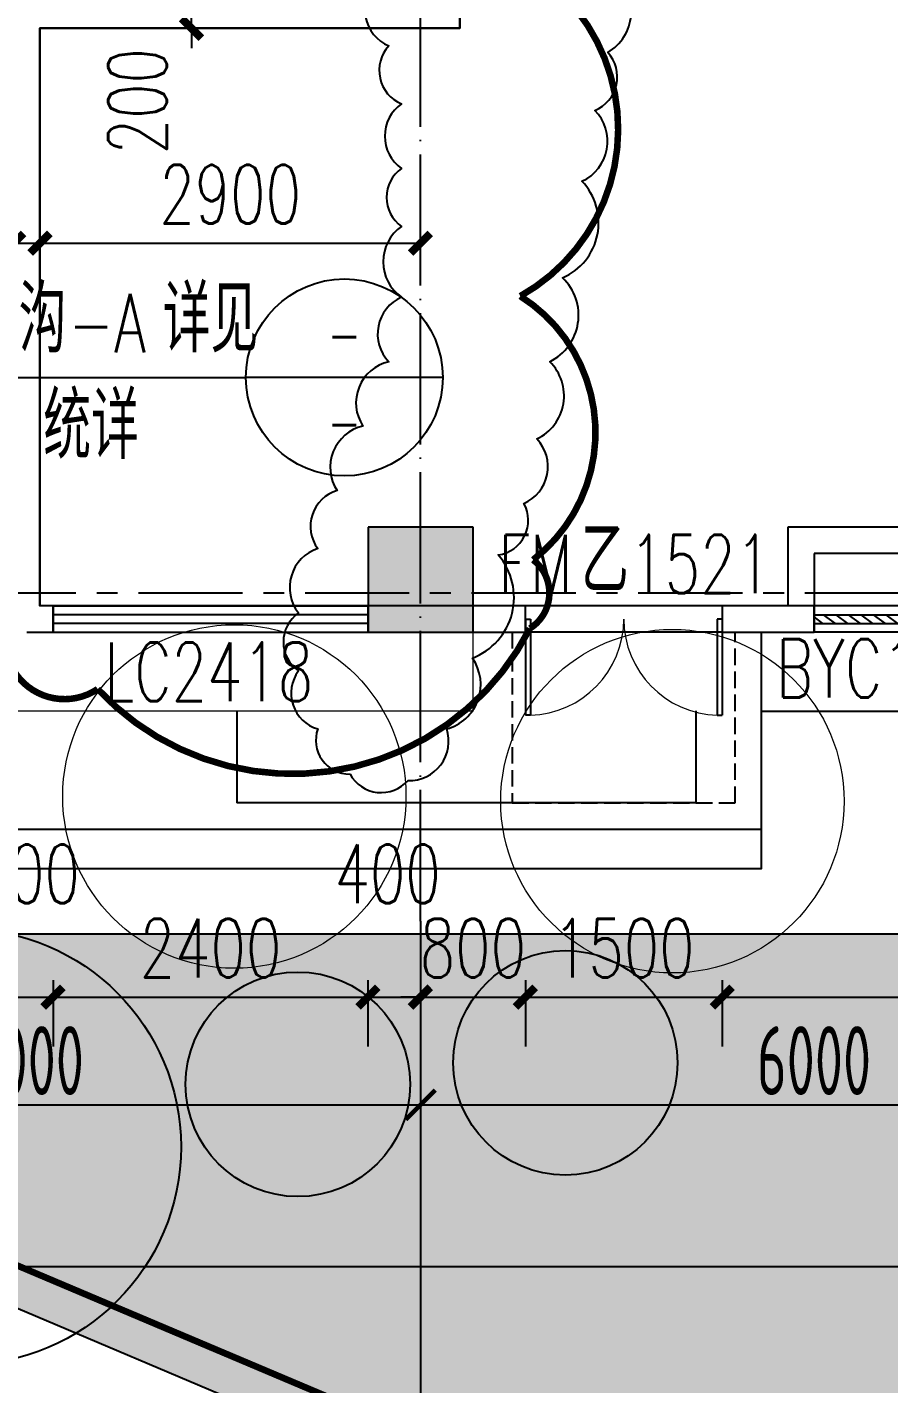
# Model space of a CAD drawing. Header units: millimetres. Extents: x -1048436 to -185795, y -983427 to 400387.
# Drawn here: x -750361 to -743792, y -511119 to -500785 of the extents above; entities that cross this region are included whole.
import ezdxf
from ezdxf.enums import TextEntityAlignment as Align

# ---------------------------------------------------------------- set-up
doc = ezdxf.new("R2010")
doc.units = ezdxf.units.MM
doc.header["$LTSCALE"] = 500
for name, pattern in [('DASH', [0.35, 0.25, -0.1]), ('一层轴网$0$1#游泳馆轴网$0$DOTE', [2.42, 2, -0.2, 0.02, -0.2]), ('一层轴网$0$CENTER', [50.8, 31.75, -6.35, 6.35, -6.35])]:
    doc.linetypes.add(name, pattern=pattern)
for name, color, linetype in [('A绿-1', 94, 'Continuous'), ('COLUMN', 254, 'Continuous'), ('PUB_DIM', 3, 'Continuous'), ('PUB_HATCH', 8, 'Continuous'), ('PUB_TEXT', 7, 'Continuous'), ('WINDOW', 4, 'Continuous'), ('WINDOW_TEXT', 7, 'Continuous'), ('一层轴网$0$1#游泳馆轴网$0$建-轴线', 1, '一层轴网$0$1#游泳馆轴网$0$DOTE'), ('一层轴网$0$建-符号', 150, 'Continuous'), ('一层轴网$0$建-轴线', 1, '一层轴网$0$CENTER'), ('室外道路', 44, 'Continuous'), ('建-墙', 254, 'Continuous'), ('建-屋面-排水沟落水口', 175, 'Continuous'), ('建-符号', 13, 'Continuous'), ('建-符号-门编号', 13, 'Continuous'), ('建-门扇', 32, 'Continuous'), ('放坡线', 50, 'DASH'), ('景-平面-绿化填充', 56, 'Continuous'), ('景-软景-乔木', 85, 'Continuous')]:
    doc.layers.add(name, color=color, linetype=linetype)
doc.layers.add('建-非打-01', color=6, linetype='Continuous', plot=False)
doc.styles.add('_TCH_DIM', font='SIMPLEX', dxfattribs={"bigfont": 'GBCBIG'})
doc.styles.add('_TCH_DIM_T3', font='SIMPLEX', dxfattribs={"width": 0.705882, "bigfont": 'GBCBIG'})
doc.styles.add('_TCH_WINDOW', font='SIMPLEX', dxfattribs={"height": 3.5, "bigfont": 'GBCBIG'})
doc.styles.add('一层轴网$0$XD2008_T3', font='xd-hzs.shx', dxfattribs={"width": 0.7, "bigfont": 'xd-hztxt.shx'})
doc.dimstyles.new('_TCH_ARCH&&150', dxfattribs={"dimtxt": 446.25, "dimasz": 150, "dimexe": 375, "dimexo": 450, "dimgap": 150, "dimtad": 1, "dimdec": 0, "dimzin": 0, "dimdsep": 46, "dimtxsty": '_TCH_DIM_T3', "dimblk": 'ARCHTICK', "dimcen": 0.09, "dimclrt": 7, "dimazin": 2, "dimtfac": 1, "dimtdec": 0, "dimtix": 1, "dimtmove": 2, "dimatfit": 3, "dimldrblk": 'ARCHTICK', "dimfxl": 1, "dimtolj": 1, "dimtzin": 0, "dimarcsym": 0})
doc.dimstyles.new('一层轴网$0$XD100&&150', dxfattribs={"dimtxt": 525, "dimasz": 225, "dimexe": 150, "dimexo": 150, "dimgap": 75, "dimtad": 1, "dimdec": 0, "dimdsep": 46, "dimtxsty": '一层轴网$0$XD2008_T3', "dimblk": '一层轴网$0$_ARCHTICK', "dimcen": 2.5, "dimdle": 150, "dimclrt": 7, "dimaunit": 1, "dimadec": 0, "dimazin": 0, "dimtfac": 1, "dimtdec": 0, "dimtix": 1, "dimtmove": 0, "dimatfit": 3, "dimfxl": 1, "dimtolj": 1, "dimtzin": 0, "dimarcsym": 0})
pattern_1 = [(90, (-26937.1, -803185.1), (-997.7955, 997.7955), [264.5807, -1731.0102]), (45, (-26937.1, -803185.1), (-997.7962, 997.7962), [264.5807, -1146.5161]), (135, (-26937.1, -803185.1), (-997.7962, -997.7962), [264.5807, -1146.5161])]

# ---------------------------------------------------------------- blocks, each defined once
blk = doc.blocks.new('桃花心木')
at = {"layer": 'A绿-1', "color": 0}
blk.add_circle((-18.3, -13.6), 1106, dxfattribs=at)
blk = doc.blocks.new('A6')
at = {"layer": 'A绿-1', "color": 0, "lineweight": 0}
blk.add_circle((8.4, 2), 1006.4, dxfattribs=at)
blk = doc.blocks.new('001')
at = {"layer": 'A绿-1', "color": 0}
blk.add_circle((0, 0), 1069, dxfattribs=at)
blk = doc.blocks.new('fdhgh')
at = {"layer": '景-平面-绿化填充'}
h = blk.add_hatch(dxfattribs=at)
h.set_pattern_fill('GRASS', color=256, scale=500, style=0)
h.set_pattern_definition(pattern_1)
edge = h.paths.add_edge_path()
edge.add_line((-1391918, -533384), (-1391918, -500074))
edge.add_line((-1391918, -500074), (-1392920, -492192))
edge.add_line((-1392920, -492192), (-1460021, -492192))
edge.add_line((-1460021, -492192), (-1460021, -494283))
edge.add_arc((-1458021, -494283), 2000, 180, 270)
edge.add_line((-1458021, -496283), (-1434821, -496283))
edge.add_line((-1434821, -496283), (-1434821, -501283))
edge.add_line((-1434821, -501283), (-1452821, -501283))
edge.add_line((-1452821, -501283), (-1452821, -499283))
edge.add_line((-1452821, -499283), (-1458021, -499283))
edge.add_arc((-1458021, -501283), 2000, 90, 180)
edge.add_line((-1460021, -501283), (-1460021, -502283))
edge.add_line((-1460021, -502283), (-1406458, -502283))
edge.add_line((-1406458, -502283), (-1405476, -509988))
edge.add_line((-1405476, -509988), (-1405271, -509962))
edge.add_arc((-1405406, -508971), 1000, 277.7235, 360)
edge.add_line((-1404406, -508971), (-1404666, -506861))
edge.add_line((-1404666, -506861), (-1395440, -505688))
edge.add_line((-1395440, -505688), (-1393762, -518881))
edge.add_line((-1393762, -518881), (-1399615, -519626))
edge.add_arc((-1399489, -520618), 1000, 97.2475, 187.2475)
edge.add_line((-1400481, -520744), (-1400418, -521240))
edge.add_line((-1400418, -521240), (-1393573, -520369))
edge.add_line((-1393573, -520369), (-1391918, -533384))
edge = h.paths.add_edge_path()
edge.add_line((-1460644, -592730), (-1436235, -592730))
edge.add_line((-1436235, -592730), (-1436235, -590271))
edge.add_line((-1436235, -590271), (-1440973, -590271))
edge.add_line((-1440973, -590271), (-1440973, -582660))
edge.add_line((-1440973, -582660), (-1449771, -582659))
edge.add_line((-1449771, -582659), (-1449771, -583259))
edge.add_line((-1449771, -583259), (-1463873, -583259))
edge.add_line((-1463873, -583259), (-1463873, -584960))
edge.add_line((-1463873, -584960), (-1474580, -584960))
edge.add_line((-1474580, -584960), (-1476321, -583426))
edge.add_line((-1476321, -583426), (-1476321, -574192))
edge.add_line((-1476321, -574192), (-1481371, -574192))
edge.add_line((-1481371, -574192), (-1481371, -577350))
edge.add_arc((-1472371, -577350), 9000, 180, 247.0886)
edge.add_line((-1475875, -585640), (-1464599, -590406))
edge.add_arc((-1467358, -599627), 9626, 45.7713, 73.3481, ccw=False)
h = blk.add_hatch(dxfattribs=at)
h.set_pattern_fill('GRASS', color=256, scale=500, style=0)
h.set_pattern_definition(pattern_1)
edge = h.paths.add_edge_path()
edge.add_line((-1481018, -592730), (-1469374, -592730))
edge.add_line((-1469374, -592730), (-1477432, -589324))
edge.add_arc((-1472371, -577350), 13000, 228.3093, 247.0886, ccw=False)
edge.add_line((-1481018, -587058), (-1481018, -592730))
at = {"layer": '室外道路', "ltscale": 5}
for p, q in [((-1469072, -583259), (-1469072, -583960)), ((-1465573, -583259), (-1465573, -583960)), ((-1465573, -583960), (-1469072, -583960)), ((-1463873, -584960), (-1474580, -584960)), ((-1475875, -585640), (-1463378, -590922))]:
    blk.add_line(p, q, dxfattribs=at)
at = {"layer": '放坡线', "ltscale": 3, "const_width": 50}
blk.add_lwpolyline([(-1481018, -578314, 0.271348), (-1475758, -585364), (-1463261, -590646, -0.100281), (-1460212, -592730, -0.100281)], format="xyb", dxfattribs=at)
at = {"layer": '景-软景-乔木', "rotation": 359.9453817473567}
for name, p, xscale, yscale, zscale in [('A6', (-1469101, -583913), 1.3, 1.3, 1.3), ('A6', (-1465762, -583949), 1.3, 1.3, 1.3), ('桃花心木', (-1471128, -586559), 1.5, 1.5, 1.5), ('001', (-1466567, -585939), 0.8, 0.8, 0.8), ('001', (-1468606, -586103), 0.8, 0.8, 0.8)]:
    blk.add_blockref(name, p, dxfattribs=dict(at, xscale=xscale, yscale=yscale, zscale=zscale))
blk = doc.blocks.new('一层轴网$0$_ARCHTICK')
at = {"color": 0, "linetype": 'ByBlock', "const_width": 0.15}
blk.add_lwpolyline([(-0.5, -0.5), (0.5, 0.5)], dxfattribs=at)
blk = doc.blocks.new('*D2897')
at = {"layer": 'Defpoints', "color": 0, "transparency": 16777216}
for p in [(0, -2500), (6000, -2500), (6000, -3900)]:
    blk.add_point(p, dxfattribs=at)
at = {"layer": '一层轴网$0$建-符号', "color": 0, "lineweight": -2, "transparency": 16777216}
for p, q in [((0, -2650), (0, -4050)), ((6000, -2650), (6000, -4050)), ((-150, -3900), (6150, -3900))]:
    blk.add_line(p, q, dxfattribs=at)
at = {"layer": '一层轴网$0$建-符号', "color": 0, "lineweight": -2, "transparency": 16777216, "xscale": 225, "yscale": 225, "zscale": 225, "rotation": 180}
blk.add_blockref('一层轴网$0$_ARCHTICK', (0, -3900), dxfattribs=at)
at = {"layer": '一层轴网$0$建-符号', "color": 0, "lineweight": -2, "transparency": 16777216, "xscale": 225, "yscale": 225, "zscale": 225}
blk.add_blockref('一层轴网$0$_ARCHTICK', (6000, -3900), dxfattribs=at)
at = {"layer": '一层轴网$0$建-符号', "color": 7, "transparency": 16777216, "insert": (3000, -3562.5), "char_height": 525, "attachment_point": 5, "style": '一层轴网$0$XD2008_T3'}
blk.add_mtext('\\A1;6000', dxfattribs=at)
blk = doc.blocks.new('*D2898')
at = {"layer": 'Defpoints', "color": 0, "transparency": 16777216}
for p in [(6000, -2500), (12000, -2500), (12000, -3900)]:
    blk.add_point(p, dxfattribs=at)
at = {"layer": '一层轴网$0$建-符号', "color": 0, "lineweight": -2, "transparency": 16777216}
for p, q in [((6000, -2650), (6000, -4050)), ((12000, -2650), (12000, -4050)), ((5850, -3900), (12150, -3900))]:
    blk.add_line(p, q, dxfattribs=at)
at = {"layer": '一层轴网$0$建-符号', "color": 0, "lineweight": -2, "transparency": 16777216, "xscale": 225, "yscale": 225, "zscale": 225, "rotation": 180}
blk.add_blockref('一层轴网$0$_ARCHTICK', (6000, -3900), dxfattribs=at)
at = {"layer": '一层轴网$0$建-符号', "color": 0, "lineweight": -2, "transparency": 16777216, "xscale": 225, "yscale": 225, "zscale": 225}
blk.add_blockref('一层轴网$0$_ARCHTICK', (12000, -3900), dxfattribs=at)
at = {"layer": '一层轴网$0$建-符号', "color": 7, "transparency": 16777216, "insert": (9000, -3562.5), "char_height": 525, "attachment_point": 5, "style": '一层轴网$0$XD2008_T3'}
blk.add_mtext('\\A1;6000', dxfattribs=at)
blk = doc.blocks.new('*D2910')
at = {"layer": 'Defpoints', "color": 0, "transparency": 16777216}
for p in [(0, -4275), (74610, -4275), (74610, -5130)]:
    blk.add_point(p, dxfattribs=at)
at = {"layer": '一层轴网$0$建-符号', "color": 0, "lineweight": -2, "transparency": 16777216}
for p, q in [((0, -4425), (0, -5280)), ((74610, -4425), (74610, -5280)), ((-150, -5130), (74760, -5130))]:
    blk.add_line(p, q, dxfattribs=at)
at = {"layer": '一层轴网$0$建-符号', "color": 0, "lineweight": -2, "transparency": 16777216, "xscale": 225, "yscale": 225, "zscale": 225, "rotation": 180}
blk.add_blockref('一层轴网$0$_ARCHTICK', (0, -5130), dxfattribs=at)
at = {"layer": '一层轴网$0$建-符号', "color": 0, "lineweight": -2, "transparency": 16777216, "xscale": 225, "yscale": 225, "zscale": 225}
blk.add_blockref('一层轴网$0$_ARCHTICK', (74610, -5130), dxfattribs=at)
at = {"layer": '一层轴网$0$建-符号', "color": 7, "transparency": 16777216, "insert": (37305, -4793), "char_height": 525, "attachment_point": 5, "style": '一层轴网$0$XD2008_T3'}
blk.add_mtext('\\A1;74610', dxfattribs=at)
blk = doc.blocks.new('_ArchTick')
at = {"color": 0, "linetype": 'ByBlock', "const_width": 0.4}
blk.add_lwpolyline([(-0.5, -0.5), (0.5, 0.5)], dxfattribs=at)
blk = doc.blocks.new('*D1849')
at = {"layer": 'Defpoints', "color": 0, "transparency": 16777216}
for p in [(-750263, -502431), (-750463, -502994), (-750263, -502994)]:
    blk.add_point(p, dxfattribs=at)
at = {"layer": 'PUB_DIM', "color": 0, "lineweight": -2, "transparency": 16777216}
for p, q in [((-750463, -502544), (-750463, -502056)), ((-750263, -502544), (-750263, -502056)), ((-750463, -502431), (-750613, -502431)), ((-750463, -502431), (-750263, -502431)), ((-750263, -502431), (-750113, -502431))]:
    blk.add_line(p, q, dxfattribs=at)
at = {"layer": 'PUB_DIM', "color": 0, "lineweight": -2, "transparency": 16777216, "xscale": 150, "yscale": 150, "zscale": 150}
blk.add_blockref('_ArchTick', (-750463, -502431), dxfattribs=at)
at = {"layer": 'PUB_DIM', "color": 0, "lineweight": -2, "transparency": 16777216, "xscale": 150, "yscale": 150, "zscale": 150, "rotation": 180}
blk.add_blockref('_ArchTick', (-750263, -502431), dxfattribs=at)
at = {"layer": 'PUB_DIM', "color": 7, "transparency": 16777216, "insert": (-751018, -502018), "char_height": 446.2, "attachment_point": 5, "style": '_TCH_DIM_T3'}
blk.add_mtext('\\A1;200', dxfattribs=at)
blk = doc.blocks.new('*D1850')
at = {"layer": 'Defpoints', "color": 0, "transparency": 16777216}
for p in [(-747363, -502431), (-750263, -502994), (-747363, -502994)]:
    blk.add_point(p, dxfattribs=at)
at = {"layer": 'PUB_DIM', "color": 0, "lineweight": -2, "transparency": 16777216}
for p, q in [((-750263, -502544), (-750263, -502056)), ((-747363, -502544), (-747363, -502056)), ((-750263, -502431), (-747363, -502431))]:
    blk.add_line(p, q, dxfattribs=at)
at = {"layer": 'PUB_DIM', "color": 0, "lineweight": -2, "transparency": 16777216, "xscale": 150, "yscale": 150, "zscale": 150, "rotation": 180}
blk.add_blockref('_ArchTick', (-750263, -502431), dxfattribs=at)
at = {"layer": 'PUB_DIM', "color": 0, "lineweight": -2, "transparency": 16777216, "xscale": 150, "yscale": 150, "zscale": 150}
blk.add_blockref('_ArchTick', (-747363, -502431), dxfattribs=at)
at = {"layer": 'PUB_DIM', "color": 7, "transparency": 16777216, "insert": (-748813, -502058), "char_height": 446.2, "attachment_point": 5, "style": '_TCH_DIM_T3'}
blk.add_mtext('\\A1;2900', dxfattribs=at)
blk = doc.blocks.new('*D1888')
at = {"layer": 'Defpoints', "color": 0, "transparency": 16777216}
for p in [(-749108, -500594), (-748713, -500594), (-748713, -500794)]:
    blk.add_point(p, dxfattribs=at)
at = {"layer": 'PUB_DIM', "color": 0, "lineweight": -2, "transparency": 16777216}
for p, q in [((-749108, -500594), (-749108, -500444)), ((-749163, -500594), (-749483, -500594)), ((-749108, -500794), (-749108, -500594)), ((-749163, -500794), (-749483, -500794)), ((-749108, -500794), (-749108, -500944))]:
    blk.add_line(p, q, dxfattribs=at)
at = {"layer": 'PUB_DIM', "color": 0, "lineweight": -2, "transparency": 16777216, "xscale": 150, "yscale": 150, "zscale": 150}
for p, rotation in [((-749108, -500594), 270), ((-749108, -500794), 90)]:
    blk.add_blockref('_ArchTick', p, dxfattribs=dict(at, rotation=rotation))
at = {"layer": 'PUB_DIM', "color": 7, "transparency": 16777216, "insert": (-749520, -501349), "char_height": 446.2, "attachment_point": 5, "rotation": 90, "style": '_TCH_DIM_T3'}
blk.add_mtext('\\A1;200', dxfattribs=at)
blk = doc.blocks.new('*D2729')
at = {"layer": 'Defpoints', "color": 0, "transparency": 16777216}
for p in [(-750863, -507594), (-750163, -507594), (-750163, -508173)]:
    blk.add_point(p, dxfattribs=at)
at = {"layer": 'PUB_DIM', "color": 0, "lineweight": -2, "transparency": 16777216}
for p, q in [((-750863, -508044), (-750863, -508548)), ((-750163, -508044), (-750163, -508548)), ((-750863, -508173), (-750163, -508173))]:
    blk.add_line(p, q, dxfattribs=at)
at = {"layer": 'PUB_DIM', "color": 0, "lineweight": -2, "transparency": 16777216, "xscale": 150, "yscale": 150, "zscale": 150, "rotation": 180}
blk.add_blockref('_ArchTick', (-750863, -508173), dxfattribs=at)
at = {"layer": 'PUB_DIM', "color": 0, "lineweight": -2, "transparency": 16777216, "xscale": 150, "yscale": 150, "zscale": 150}
blk.add_blockref('_ArchTick', (-750163, -508173), dxfattribs=at)
at = {"layer": 'PUB_DIM', "color": 7, "transparency": 16777216, "insert": (-750363, -507235), "char_height": 446.2, "attachment_point": 5, "style": '_TCH_DIM_T3'}
blk.add_mtext('\\A1;700', dxfattribs=at)
blk = doc.blocks.new('*D2730')
at = {"layer": 'Defpoints', "color": 0, "transparency": 16777216}
for p in [(-750163, -507594), (-747763, -507594), (-747763, -508173)]:
    blk.add_point(p, dxfattribs=at)
at = {"layer": 'PUB_DIM', "color": 0, "lineweight": -2, "transparency": 16777216}
for p, q in [((-750163, -508044), (-750163, -508548)), ((-747763, -508044), (-747763, -508548)), ((-750163, -508173), (-747763, -508173))]:
    blk.add_line(p, q, dxfattribs=at)
at = {"layer": 'PUB_DIM', "color": 0, "lineweight": -2, "transparency": 16777216, "xscale": 150, "yscale": 150, "zscale": 150, "rotation": 180}
blk.add_blockref('_ArchTick', (-750163, -508173), dxfattribs=at)
at = {"layer": 'PUB_DIM', "color": 0, "lineweight": -2, "transparency": 16777216, "xscale": 150, "yscale": 150, "zscale": 150}
blk.add_blockref('_ArchTick', (-747763, -508173), dxfattribs=at)
at = {"layer": 'PUB_DIM', "color": 7, "transparency": 16777216, "insert": (-748963, -507800), "char_height": 446.2, "attachment_point": 5, "style": '_TCH_DIM_T3'}
blk.add_mtext('\\A1;2400', dxfattribs=at)
blk = doc.blocks.new('*D2731')
at = {"layer": 'Defpoints', "color": 0, "transparency": 16777216}
for p in [(-747763, -507594), (-747363, -507594), (-747363, -508173)]:
    blk.add_point(p, dxfattribs=at)
at = {"layer": 'PUB_DIM', "color": 0, "lineweight": -2, "transparency": 16777216}
for p, q in [((-747763, -508044), (-747763, -508548)), ((-747363, -508044), (-747363, -508548)), ((-747763, -508173), (-747363, -508173))]:
    blk.add_line(p, q, dxfattribs=at)
at = {"layer": 'PUB_DIM', "color": 0, "lineweight": -2, "transparency": 16777216, "xscale": 150, "yscale": 150, "zscale": 150, "rotation": 180}
blk.add_blockref('_ArchTick', (-747763, -508173), dxfattribs=at)
at = {"layer": 'PUB_DIM', "color": 0, "lineweight": -2, "transparency": 16777216, "xscale": 150, "yscale": 150, "zscale": 150}
blk.add_blockref('_ArchTick', (-747363, -508173), dxfattribs=at)
at = {"layer": 'PUB_DIM', "color": 7, "transparency": 16777216, "insert": (-747613, -507235), "char_height": 446.2, "attachment_point": 5, "style": '_TCH_DIM_T3'}
blk.add_mtext('\\A1;400', dxfattribs=at)
blk = doc.blocks.new('*D2732')
at = {"layer": 'Defpoints', "color": 0, "transparency": 16777216}
for p in [(-747363, -507594), (-746563, -507594), (-746563, -508173)]:
    blk.add_point(p, dxfattribs=at)
at = {"layer": 'PUB_DIM', "color": 0, "lineweight": -2, "transparency": 16777216}
for p, q in [((-747363, -508044), (-747363, -508548)), ((-746563, -508044), (-746563, -508548)), ((-747363, -508173), (-747513, -508173)), ((-747363, -508173), (-746563, -508173)), ((-746563, -508173), (-746413, -508173))]:
    blk.add_line(p, q, dxfattribs=at)
at = {"layer": 'PUB_DIM', "color": 0, "lineweight": -2, "transparency": 16777216, "xscale": 150, "yscale": 150, "zscale": 150}
blk.add_blockref('_ArchTick', (-747363, -508173), dxfattribs=at)
at = {"layer": 'PUB_DIM', "color": 0, "lineweight": -2, "transparency": 16777216, "xscale": 150, "yscale": 150, "zscale": 150, "rotation": 180}
blk.add_blockref('_ArchTick', (-746563, -508173), dxfattribs=at)
at = {"layer": 'PUB_DIM', "color": 7, "transparency": 16777216, "insert": (-746963, -507800), "char_height": 446.2, "attachment_point": 5, "style": '_TCH_DIM_T3'}
blk.add_mtext('\\A1;800', dxfattribs=at)
blk = doc.blocks.new('*D2733')
at = {"layer": 'Defpoints', "color": 0, "transparency": 16777216}
for p in [(-746563, -507594), (-745063, -507594), (-745063, -508173)]:
    blk.add_point(p, dxfattribs=at)
at = {"layer": 'PUB_DIM', "color": 0, "lineweight": -2, "transparency": 16777216}
for p, q in [((-746563, -508044), (-746563, -508548)), ((-745063, -508044), (-745063, -508548)), ((-746563, -508173), (-745063, -508173))]:
    blk.add_line(p, q, dxfattribs=at)
at = {"layer": 'PUB_DIM', "color": 0, "lineweight": -2, "transparency": 16777216, "xscale": 150, "yscale": 150, "zscale": 150, "rotation": 180}
blk.add_blockref('_ArchTick', (-746563, -508173), dxfattribs=at)
at = {"layer": 'PUB_DIM', "color": 0, "lineweight": -2, "transparency": 16777216, "xscale": 150, "yscale": 150, "zscale": 150}
blk.add_blockref('_ArchTick', (-745063, -508173), dxfattribs=at)
at = {"layer": 'PUB_DIM', "color": 7, "transparency": 16777216, "insert": (-745813, -507800), "char_height": 446.2, "attachment_point": 5, "style": '_TCH_DIM_T3'}
blk.add_mtext('\\A1;1500', dxfattribs=at)
blk = doc.blocks.new('*D2734')
at = {"layer": 'Defpoints', "color": 0, "transparency": 16777216}
for p in [(-745063, -507594), (-741363, -507594), (-741363, -508173)]:
    blk.add_point(p, dxfattribs=at)
at = {"layer": 'PUB_DIM', "color": 0, "lineweight": -2, "transparency": 16777216}
for p, q in [((-745063, -508044), (-745063, -508548)), ((-741363, -508044), (-741363, -508548)), ((-745063, -508173), (-741363, -508173))]:
    blk.add_line(p, q, dxfattribs=at)
at = {"layer": 'PUB_DIM', "color": 0, "lineweight": -2, "transparency": 16777216, "xscale": 150, "yscale": 150, "zscale": 150, "rotation": 180}
blk.add_blockref('_ArchTick', (-745063, -508173), dxfattribs=at)
at = {"layer": 'PUB_DIM', "color": 0, "lineweight": -2, "transparency": 16777216, "xscale": 150, "yscale": 150, "zscale": 150}
blk.add_blockref('_ArchTick', (-741363, -508173), dxfattribs=at)
at = {"layer": 'PUB_DIM', "color": 7, "transparency": 16777216, "insert": (-743213, -507800), "char_height": 446.2, "attachment_point": 5, "style": '_TCH_DIM_T3'}
blk.add_mtext('\\A1;3700', dxfattribs=at)
blk = doc.blocks.new('$DorLib2D$00000002')
for p, q in [((-0.5, 0), (-0.5, 0.4875)), ((-0.475, 0.4875), (-0.5, 0.4875)), ((-0.475, 0), (-0.475, 0.4875)), ((0.475, 0), (0.475, 0.4875)), ((0.475, 0.4875), (0.5, 0.4875)), ((0.5, 0), (0.5, 0.4875)), ((-0.5, 0), (-0.475, 0)), ((0.5, 0), (0.475, 0))]:
    blk.add_line(p, q)
at = {"lineweight": 13}
for centre, start, end in [((-0.4875, 0), 0, 88.53072), ((0.4875, 0), 91.46928, 180)]:
    blk.add_arc(centre, 0.4875, start, end, dxfattribs=at)
blk = doc.blocks.new('$TCHSYS$WIN2D')
for p, q in [((-0.5, 0.5), (0.5, 0.5)), ((-0.5, 0.5), (-0.5, -0.5)), ((0.5, 0.5), (0.5, -0.5)), ((0.5, 0.1667), (-0.5, 0.1667)), ((0.5, -0.1667), (-0.5, -0.1667)), ((-0.5, -0.5), (0.5, -0.5))]:
    blk.add_line(p, q)
blk = doc.blocks.new('$WINLIB2D$00000039')
at = {"color": 0}
for points in [[(-0.5, 0.5), (-0.5, -0.5)], [(0.5, 0.5), (-0.5, 0.5)], [(0.5, -0.5), (0.5, 0.5)], [(-0.5, 0.1667), (0.5, 0.1667)], [(-0.3839, -0.1667), (-0.448, 0.1667)], [(-0.3159, -0.1667), (-0.38, 0.1667)], [(-0.2479, -0.1667), (-0.312, 0.1667)], [(-0.1799, -0.1667), (-0.244, 0.1667)], [(-0.1119, -0.1667), (-0.176, 0.1667)], [(-0.0439, -0.1667), (-0.108, 0.1667)], [(0.0241, -0.1667), (-0.04, 0.1667)], [(0.0921, -0.1667), (0.028, 0.1667)], [(0.16, -0.1667), (0.0959, 0.1667)], [(0.228, -0.1667), (0.1639, 0.1667)], [(0.296, -0.1667), (0.2319, 0.1667)], [(0.364, -0.1667), (0.2999, 0.1667)], [(0.432, -0.1667), (0.3679, 0.1667)], [(0.5, -0.1667), (0.4359, 0.1667)], [(-0.4519, -0.1667), (-0.5, 0.0836)], [(-0.5, -0.1667), (0.5, -0.1667)], [(0.5, -0.5), (-0.5, -0.5)]]:
    blk.add_lwpolyline(points, dxfattribs=at)
blk = doc.blocks.new('一层轴网')
at = {"layer": '一层轴网$0$1#游泳馆轴网$0$建-轴线'}
blk.add_lwpolyline([(6000, -2500), (6000, 29500)], dxfattribs=at)
at = {"layer": '一层轴网$0$建-符号'}
blk.add_line((6000, -2500), (6000, -6670), dxfattribs=at)
at = {"layer": '一层轴网$0$建-轴线', "ltscale": 0.05}
blk.add_line((-2500, 0), (77110, 0), dxfattribs=at)
at = {"layer": '一层轴网$0$建-符号'}
for p1, p2, distance, picture, middle in [((0, -2500), (6000, -2500), -1400, '*D2897', (3000, -3562.5)), ((6000, -2500), (12000, -2500), -1400, '*D2898', (9000, -3562.5)), ((0, -4275), (74610, -4275), -855, '*D2910', (37305, -4792.5))]:
    dim = blk.add_aligned_dim(p1=p1, p2=p2, distance=distance, dimstyle='一层轴网$0$XD100&&150', dxfattribs=at)
    dim.commit()
    dim.dimension.update_dxf_attribs({"geometry": picture, "text_midpoint": middle})

msp = doc.modelspace()

# ---------------------------------------------------------------- hatches: boundary and pattern name
at = {"layer": 'PUB_HATCH'}
msp.add_hatch(color=256, dxfattribs=at).paths.add_polyline_path([(-747761.4, -504593.8), (-747761.4, -505393.8), (-746961.4, -505393.8), (-746961.4, -504593.8)])

# ---------------------------------------------------------------- linework, layer by layer
for points in [[(-752163.2, -505394), (-752163.2, -507194), (-744762.7, -507194), (-744762.7, -505394)], [(-752163.2, -505394), (-752163.2, -506894), (-744762.7, -506894), (-744762.7, -505394)]]:
    msp.add_lwpolyline(points)
at = {"layer": 'COLUMN'}
for p, q in [((-747761.4, -504593.8), (-747761.4, -505393.8)), ((-746961.4, -504593.8), (-747761.4, -504593.8)), ((-746961.4, -505393.8), (-746961.4, -504593.8)), ((-747761.4, -505393.8), (-746961.4, -505393.8))]:
    msp.add_line(p, q, dxfattribs=at)
at = {"layer": '建-墙'}
for p, q in [((-747062.7, -498793.8), (-747062.7, -500794)), ((-747062.7, -500794), (-750262.7, -500794)), ((-750262.7, -500794), (-750262.7, -505194)), ((-742762.7, -504593.8), (-744562.7, -504593.8)), ((-744562.7, -504593.8), (-744562.7, -505194)), ((-742962.7, -504793.8), (-744362.7, -504793.8)), ((-744362.7, -504793.8), (-744362.7, -505194)), ((-750162.7, -505194), (-750262.7, -505194)), ((-750162.7, -505394), (-750162.7, -505194)), ((-747761.4, -505194), (-747762.7, -505194)), ((-747762.7, -505194), (-747762.7, -505394)), ((-746562.7, -505194), (-746961.4, -505194)), ((-746562.7, -505394), (-746562.7, -505194)), ((-744562.7, -505194), (-745062.7, -505194)), ((-745062.7, -505194), (-745062.7, -505394)), ((-744362.7, -505394), (-744362.7, -505194)), ((-750362.7, -505394), (-750162.7, -505394)), ((-747762.7, -505394), (-747361.4, -505394)), ((-747361.4, -505394), (-746562.7, -505394)), ((-745062.7, -505394), (-744462.7, -505394)), ((-744462.7, -505394), (-744362.7, -505394))]:
    msp.add_line(p, q, dxfattribs=at)
at = {"layer": '建-墙', "linetype": 'DASH', "const_width": 10}
msp.add_lwpolyline([(-753662.7, -484394), (-754262.7, -484394), (-754262.7, -505994), (-746961.4, -505994), (-746961.4, -505394)], dxfattribs=at)
at = {"layer": '建-墙', "linetype": 'DASH'}
msp.add_lwpolyline([(-746662.7, -505394), (-746662.7, -506694), (-744962.7, -506694), (-744962.7, -505394)], dxfattribs=at)
at = {"layer": '建-屋面-排水沟落水口'}
msp.add_lwpolyline([(-744762.7, -505994), (-717562.7, -505994), (-717562.7, -506594), (-710412.7, -506594), (-710412.7, -505994), (-705262.8, -505994), (-705262.8, -506594), (-694812.7, -506594), (-694812.7, -505994), (-690112.7, -505994), (-690112.7, -506594), (-679262.7, -506594), (-679262.7, -506044), (-679262.7, -491594)], dxfattribs=at)
at = {"layer": '建-符号'}
for p in [(-751107.8, -503453.1), (-747192.8, -503453.1)]:
    msp.add_line(p, (-748692.8, -503453.1), dxfattribs=at)
msp.add_circle((-747942.8, -503453.1), 750, dxfattribs=at)
at = {"layer": '建-门扇'}
msp.add_line((-745062.7, -505394), (-746562.7, -505394), dxfattribs=at)
at = {"layer": '建-非打-01'}
msp.add_lwpolyline([(-723112.7, -505194), (-750262.7, -505194), (-750262.7, -500794), (-747062.7, -500794), (-747062.7, -488694), (-744962.7, -488694), (-744962.7, -487794), (-731862.7, -487794), (-731862.7, -488694), (-729762.7, -488694), (-729762.7, -498794), (-727812.7, -498794), (-727812.7, -501444), (-723112.7, -501444), (-723112.7, -505194)], dxfattribs=at)
at = {"layer": '建-非打-01', "color": 5, "const_width": 50}
msp.add_lwpolyline([(-753918.2, -500321.2, -0.5205671), (-752428.3, -500195.5, -0.5205671), (-750590.1, -500166.5, -0.5205671), (-748780.9, -500166.5, -0.5205671), (-747639.3, -500282.5, -0.5205671), (-746797.6, -500330.9, -0.5205671), (-746361.4, -500458, -0.5205671), (-746601.7, -502833.9, -0.5205671), (-746504.1, -504842.3, -0.5205671), (-746528.4, -505364.8, -0.5205671), (-749823.2, -505826.5, -0.5205671), (-750516.2, -505559.2, -0.5205671), (-750625.6, -503700.2, -0.5205671), (-750504, -501974.9, -0.5205671), (-750699.1, -501353.4, -0.5205671), (-751756.8, -501316.9, -0.5205671), (-752802.4, -501304.8, -0.5205671), (-753918.2, -500321.2)], format="xyb", dxfattribs=at)
at = {"layer": '建-非打-01'}
msp.add_lwpolyline([(-747703.2, -500437.3, 0.5205671), (-747605, -500928.1, 0.5205671), (-747605, -500928.1, 0.5205671), (-747506.8, -501369.8, 0.5205671), (-747506.8, -501369.8, 0.5205671), (-747506.8, -501860.6, 0.5205671), (-747506.8, -501860.6, 0.5205671), (-747506.8, -502302.4, 0.5205671), (-747506.8, -502302.4, 0.5205671), (-747506.8, -502842.3, 0.5205671), (-747506.8, -502842.3, 0.5205671), (-747605, -503333.1, 0.5205671), (-747605, -503333.1, 0.5205671), (-747801.5, -503823.9, 0.5205671), (-747801.5, -503823.9, 0.5205671), (-747997.9, -504314.7, 0.5205671), (-747997.9, -504314.7, 0.5205671), (-748145.3, -504756.4, 0.5205671), (-748145.3, -504756.4, 0.5205671), (-748292.6, -505247.2, 0.5205671), (-748292.6, -505247.2, 0.5205671), (-748292.6, -505689, 0.5205671), (-748292.6, -505689, 0.5205671), (-748145.3, -506130.7, 0.5205671), (-748145.3, -506130.7, 0.5205671), (-747899.7, -506474.3, 0.5205671), (-747899.7, -506474.3, 0.5205671), (-747457.6, -506523.3, 0.5205671), (-747457.6, -506523.3, 0.5205671), (-747162.9, -506130.7, 0.5205671), (-747162.9, -506130.7, 0.5205671), (-746966.5, -505590.8, 0.5205671), (-746966.5, -505590.8, 0.5205671), (-746770, -504805.5, 0.5205671), (-746770, -504805.5, 0.5205671), (-746573.6, -504412.9, 0.5205671), (-746573.6, -504412.9, 0.5205671), (-746475.3, -503922, 0.5205671), (-746475.3, -503922, 0.5205671), (-746377.1, -503333.1, 0.5205671), (-746377.1, -503333.1, 0.5205671), (-746278.9, -502695, 0.5205671), (-746278.9, -502695, 0.5205671), (-746131.5, -501958.8, 0.5205671), (-746131.5, -501958.8, 0.5205671), (-746033.3, -501418.9, 0.5205671), (-746033.3, -501418.9, 0.5205671), (-745935, -500977.2, 0.5205671), (-745935, -500977.2, 0.5205671), (-745885.9, -500388.2, 0.5205671)], format="xyb", dxfattribs=at)

# ---------------------------------------------------------------- block references
for name, p in [('fdhgh', (720308.8, 77265.7)), ('一层轴网', (-753362.7, -505094))]:
    msp.add_blockref(name, p)
at = {"layer": 'WINDOW'}
ref = msp.add_blockref('$TCHSYS$WIN2D', (-748962.7, -505294), dxfattribs=dict(at, xscale=-2400, yscale=-200, zscale=-2400, rotation=180))
ref.add_attrib('A', 'LC2418', (-749772.7, -505917.8), dxfattribs={"layer": 'WINDOW_TEXT', "height": 446.25, "style": '_TCH_WINDOW', "width": 0.705882})
ref = msp.add_blockref('$WINLIB2D$00000039', (-743662.7, -505294), dxfattribs=dict(at, xscale=-1400, yscale=-200, zscale=-1400, rotation=180))
ref.add_attrib('A', 'BYC1427', (-744652.7, -505892.1), dxfattribs={"layer": 'WINDOW_TEXT', "height": 446.25, "style": '_TCH_WINDOW', "width": 0.705882})
at = {"layer": '建-门扇', "xscale": 1500, "yscale": 1500, "zscale": 200, "rotation": 180}
msp.add_blockref('$DorLib2D$00000002', (-745812.7, -505294), dxfattribs=at)

# ---------------------------------------------------------------- texts
at = {"layer": 'PUB_TEXT', "style": '_TCH_DIM'}
for s, p in [('排水沟', (-751153.9, -503262.1)), ('详见', (-749328, -503262.1)), ('统详', (-750238.2, -504074.2))]:
    msp.add_text(s, height=506.38, dxfattribs=at).set_placement(p)
at = {"layer": 'PUB_TEXT', "style": '_TCH_DIM', "width": 0.705882}
msp.add_text('-A', height=446.25, dxfattribs=at).set_placement((-750048, -503262.1))
at = {"layer": 'PUB_TEXT', "style": '_TCH_DIM', "width": 0.777778}
for p, p2 in [((-748073.3, -503314.3), (-747812.3, -503314.3)), ((-748073.3, -503983.4), (-747812.3, -503983.4))]:
    msp.add_text('-', height=391.5, dxfattribs=at).set_placement(p, p2, align=Align.FIT)
at = {"layer": '建-符号-门编号', "style": '_TCH_WINDOW'}
msp.add_text('乙', height=506.4, dxfattribs=at).set_placement((-746139.5, -505097))
at = {"layer": '建-符号-门编号', "style": '_TCH_WINDOW', "width": 0.705882}
for s, p in [('FM', (-746769.5, -505097)), ('1521', (-745770.9, -505097))]:
    msp.add_text(s, height=446.25, dxfattribs=at).set_placement(p)

# ---------------------------------------------------------------- dimensions: what is measured, and where the dimension line sits
at = {"layer": 'PUB_DIM'}
for base, p1, p2, angle, picture, middle in [((-749107.7, -500594), (-748712.7, -500794), (-748712.7, -500594), 90, '*D1888', (-749520.2, -501349)), ((-750262.7, -502430.8), (-750462.7, -502994), (-750262.7, -502994), 360, '*D1849', (-751017.7, -502018.3)), ((-750162.6807, -508172.7829), (-750863.156, -507594.0047), (-750162.6807, -507594.0047), 0, '*D2729', (-750362.6807, -507235.2829)), ((-747362.7, -508172.8), (-747762.7, -507594), (-747362.7, -507594), 0, '*D2731', (-747612.7, -507235.3))]:
    dim = msp.add_linear_dim(base=base, p1=p1, p2=p2, angle=angle, dimstyle='_TCH_ARCH&&150', dxfattribs=at)
    dim.commit()
    dim.dimension.update_dxf_attribs({"geometry": picture, "text_midpoint": middle, "dimtype": 129})
for p1, p2, distance, picture, middle in [((-750262.7, -502994), (-747362.7, -502994), 563.3, '*D1850', (-748812.7, -502057.6)), ((-750162.7, -507594), (-747762.7, -507594), -578.8, '*D2730', (-748962.7, -507799.7)), ((-747362.7, -507594), (-746562.7, -507594), -578.8, '*D2732', (-746962.7, -507799.7)), ((-746562.7, -507594), (-745062.7, -507594), -578.8, '*D2733', (-745812.7, -507799.7)), ((-745062.7, -507594), (-741362.7, -507594), -578.8, '*D2734', (-743212.7, -507799.7))]:
    dim = msp.add_aligned_dim(p1=p1, p2=p2, distance=distance, dimstyle='_TCH_ARCH&&150', dxfattribs=at)
    dim.commit()
    dim.dimension.update_dxf_attribs({"geometry": picture, "text_midpoint": middle})

doc.saveas('drawing.dxf')
